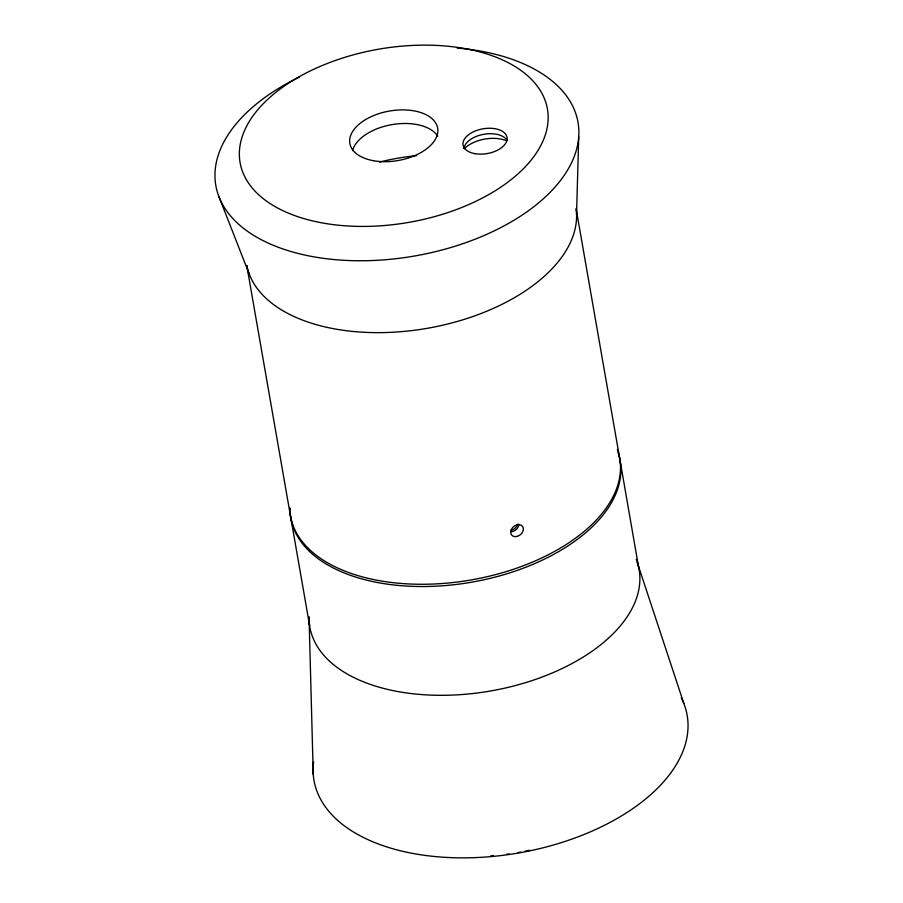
<?xml version="1.0" encoding="UTF-8"?>
<svg xmlns="http://www.w3.org/2000/svg" width="903" height="903" viewBox="0 0 903 903"><rect width="100%" height="100%" fill="white"/><g stroke="black" fill="none" stroke-linecap="round" stroke-linejoin="round"><path stroke-width="1.35" d="M578.721 136.929L576.554 214.056M219.034 196.944L249.036 273.553M637.236 562.422L683.842 703.471M620.101 460.699L638.523 566.644M576.069 208.435L619.672 458.205M309.605 625.519L246.745 265.38A167.123 94.172 -9.9 0 0 425.832 328.557A167.123 94.172 -9.9 0 0 576.216 209.643M309.04 616.93L313.251 774.447M379.655 162.055A139.265 78.482 -9.9 0 1 416.633 155.655M617.336 449.48A167.123 94.172 -9.9 0 1 472.1 579.771A167.123 94.172 -9.9 0 1 289.66 507.633M457.121 48.051A183.828 103.597 -9.9 0 1 551.157 191.255A183.828 103.597 -9.9 0 1 268.755 243.336A183.828 103.597 -9.9 0 1 299.153 77.184M463.984 148.577A22.282 12.552 -9.9 0 1 482.913 134.457A22.282 12.552 -9.9 0 1 506.843 140.033M464.277 148.758A27.858 15.701 -9.9 0 1 506.718 140.879M352.542 150.62A44.563 25.115 -9.9 0 1 392.162 124.58A44.563 25.115 -9.9 0 1 437.797 136.139M518.875 524.135A6.964 5.621 -42.8 0 1 510.692 531.664M618.171 453.035A167.123 94.172 -9.9 0 1 470.147 582.446A167.123 94.172 -9.9 0 1 290.044 508.547M636.243 559.25A167.123 94.172 -9.9 0 1 491.48 690.818A167.123 94.172 -9.9 0 1 309.029 617.325M681.268 697.748A189.404 106.735 -9.9 0 1 518.751 852.963A189.404 106.735 -9.9 0 1 313.612 761.726M529.892 850.231A147.618 83.189 -9.9 0 1 524.745 851.303M520.862 852.048A147.618 83.189 -9.9 0 1 518.266 852.511M509.157 853.911A147.618 83.189 -9.9 0 1 506.549 854.249M493.512 855.559A147.618 83.189 -9.9 0 1 490.916 855.739M517.566 524.191A6.964 5.621 -42.8 0 1 510.646 530.332M325.735 223.526A155.982 87.896 -9.9 0 0 547.805 111.633A155.982 87.896 -9.9 0 0 307.72 72.195A155.982 87.896 -9.9 0 0 325.735 223.526M474.944 153.668A22.282 12.552 -9.9 0 0 507.091 138.001A22.282 12.552 -9.9 0 0 473.138 131.928A22.282 12.552 -9.9 0 0 474.944 153.668M373.537 160.723A44.563 25.115 -9.9 0 0 437.82 129.389A44.563 25.115 -9.9 0 0 369.914 117.255A44.563 25.115 -9.9 0 0 373.537 160.723M517.205 536.393A6.964 5.271 -39.3 0 0 522.442 526.257A6.964 5.271 -39.3 0 0 511.47 529.282A6.964 5.271 -39.3 0 0 517.205 536.393"/></g></svg>
